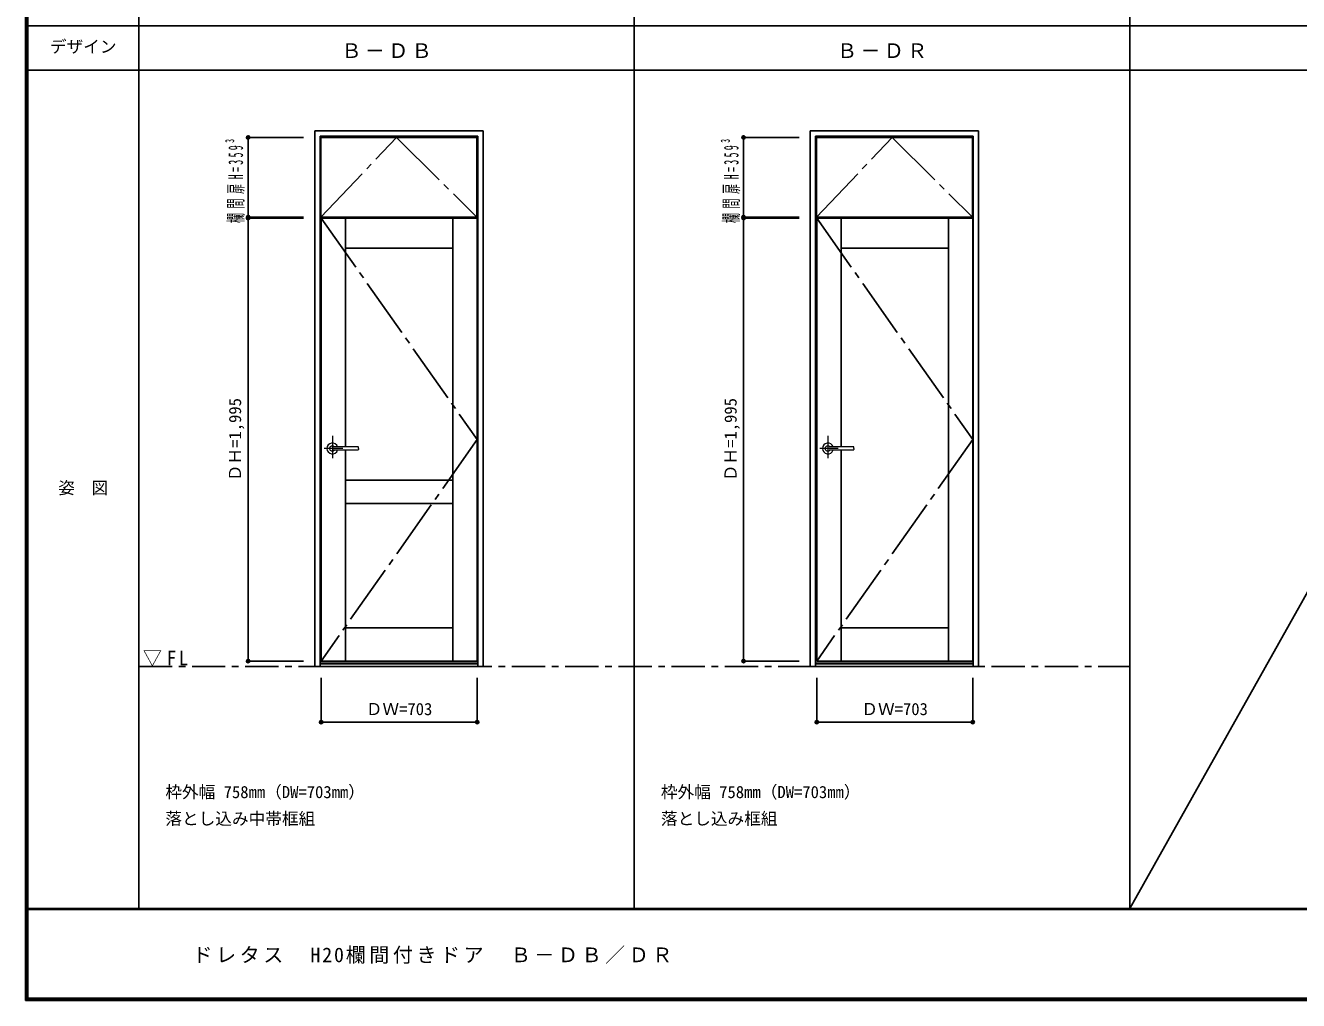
# Model space of a CAD drawing. Units: millimetres, scale not verified. Extents: x -6000 to 5700, y -4307 to 4260.
# Drawn here: x -6000 to -267, y -4205 to 186 of the extents above; entities that cross this region are included whole.
import ezdxf
from ezdxf.enums import TextEntityAlignment as Align

# ---------------------------------------------------------------- set-up
doc = ezdxf.new("R2010")
doc.units = ezdxf.units.MM
doc.header["$LTSCALE"] = 30
doc.header["$PDMODE"] = 32
doc.header["$PDSIZE"] = 15
doc.linetypes.add('CHAIN1', pattern=[8, 5, -1, 1, -1])
doc.linetypes.add('CHAIN2', pattern=[12, 9, -1, 1, -1])
for name, color, linetype in [('0-1_通り芯', 7, 'CHAIN1'), ('0-2_扉', 7, 'Continuous'), ('0-4_枠', 3, 'Continuous'), ('0-7', 7, 'CHAIN2'), ('0-A_文字', 7, 'Continuous'), ('0-B_寸法', 7, 'Continuous'), ('F-1_枠', 6, 'Continuous'), ('F-A_文字', 7, 'Continuous')]:
    doc.layers.add(name, color=color, linetype=linetype)
doc.layers.add('0-5_レバー', color=7, linetype='Continuous', lineweight=18)
doc.styles.add('ＭＳ ゴシック', font='')
doc.styles.get('ＭＳ ゴシック').set_extended_font_data('MS Gothic')

msp = doc.modelspace()

# ---------------------------------------------------------------- linework, layer by layer
at = {"layer": '0-1_通り芯'}
msp.add_line((-5490, -2701.25), (-1026.8, -2701.25), dxfattribs=at)
at = {"layer": '0-2_扉', "color": 3}
for p, q in [((-4669.9, -318.25), (-3966.9, -318.25)), ((-4669.9, -677.25), (-4669.9, -318.25)), ((-3966.9, -677.25), (-3966.9, -318.25)), ((-2438.3, -677.25), (-2438.3, -318.25)), ((-2438.3, -318.25), (-1735.3, -318.25)), ((-4669.9, -677.25), (-3966.9, -677.25))]:
    msp.add_line(p, q, dxfattribs=at)
at = {"layer": '0-2_扉'}
for p, q in [((-4668.4, -2676.25), (-4668.4, -681.25)), ((-4668.4, -681.25), (-3965.4, -681.25)), ((-4558.4, -1711.75), (-4558.4, -681.25)), ((-4075.4, -2676.25), (-4075.4, -681.25)), ((-2436.8, -681.25), (-1733.8, -681.25)), ((-2436.8, -2676.25), (-2436.8, -681.25)), ((-2326.8, -1711.75), (-2326.8, -681.25)), ((-1843.8, -2676.25), (-1843.8, -681.25)), ((-1733.8, -2676.25), (-1733.8, -681.25)), ((-4558.4, -816.25), (-4075.4, -816.25)), ((-2326.8, -816.25), (-1843.8, -816.25)), ((-4558.4, -2676.25), (-4558.4, -1725.75)), ((-2326.8, -2676.25), (-2326.8, -1725.75)), ((-4558.4, -1966.25), (-4075.4, -1966.25)), ((-4558.4, -2526.25), (-4075.4, -2526.25)), ((-2326.8, -2526.25), (-1843.8, -2526.25)), ((-2436.8, -2676.25), (-1733.8, -2676.25))]:
    msp.add_line(p, q, dxfattribs=at)
at = {"layer": '0-2_扉', "color": 3}
msp.add_lwpolyline([(-2438.3, -677.25), (-1735.3, -677.25), (-1735.3, -318.25)], dxfattribs=at)
at = {"layer": '0-2_扉'}
for points in [[(-4668.4, -2676.25), (-3965.4, -2676.25), (-3965.4, -681.25)], [(-4369.4, -1861.25), (-4558.4, -1861.25), (-4075.4, -1861.25)]]:
    msp.add_lwpolyline(points, dxfattribs=at)
at = {"layer": '0-4_枠'}
for p, q in [((-4697.4, -289.25), (-3939.4, -289.25)), ((-4697.4, -2701.25), (-4697.4, -289.25)), ((-4673.4, -313.25), (-3963.4, -313.25)), ((-4673.4, -2701.25), (-4673.4, -313.25)), ((-3963.4, -2701.25), (-3963.4, -313.25)), ((-3939.4, -2701.25), (-3939.4, -289.25)), ((-2465.8, -2701.25), (-2465.8, -289.25)), ((-2465.8, -289.25), (-1707.8, -289.25)), ((-2441.8, -2701.25), (-2441.8, -313.25)), ((-2441.8, -313.25), (-1731.8, -313.25)), ((-1731.8, -2701.25), (-1731.8, -313.25)), ((-1707.8, -2701.25), (-1707.8, -289.25)), ((-4673.4, -2686.25), (-3963.4, -2686.25)), ((-4673.4, -2689.25), (-3963.4, -2689.25)), ((-2441.8, -2686.25), (-1731.8, -2686.25)), ((-2441.8, -2689.25), (-1731.8, -2689.25)), ((-4697.4, -2701.25), (-3939.4, -2701.25)), ((-2465.8, -2701.25), (-1707.8, -2701.25))]:
    msp.add_line(p, q, dxfattribs=at)
at = {"layer": '0-5_レバー', "color": 4, "linetype": 'CHAIN1'}
for p, q in [((-4617.9, -1662.29), (-4617.9, -1762.14)), ((-2386.3, -1662.29), (-2386.3, -1762.14)), ((-4571.1, -1718.75), (-4654.12, -1718.75)), ((-2339.5, -1718.75), (-2422.52, -1718.75))]:
    msp.add_line(p, q, dxfattribs=at)
at = {"layer": '0-5_レバー'}
for p, q in [((-4500.9, -1718.75), (-4500.9, -1713.26)), ((-4500.9, -1718.75), (-4500.9, -1724.25)), ((-2399.05, -1716.6), (-2399.3, -1718.75)), ((-2399.3, -1718.75), (-2399.05, -1720.9)), ((-2398.31, -1714.54), (-2399.05, -1716.6)), ((-2397.11, -1712.64), (-2398.31, -1714.54)), ((-2395.49, -1710.97), (-2397.11, -1712.64)), ((-2393.52, -1709.6), (-2395.49, -1710.97)), ((-2391.28, -1708.59), (-2393.52, -1709.6)), ((-2388.84, -1707.96), (-2391.28, -1708.59)), ((-2386.3, -1707.75), (-2388.84, -1707.96)), ((-2383.76, -1707.96), (-2386.3, -1707.75)), ((-2381.33, -1708.59), (-2383.76, -1707.96)), ((-2381.43, -1711.76), (-2381.43, -1711.77)), ((-2380.97, -1711.76), (-2381.43, -1711.76)), ((-2379.08, -1709.6), (-2381.33, -1708.59)), ((-2379.87, -1711.76), (-2380.97, -1711.76)), ((-2378.35, -1711.76), (-2379.87, -1711.76)), ((-2377.11, -1710.97), (-2379.08, -1709.6)), ((-2376.81, -1711.76), (-2378.35, -1711.76)), ((-2376.35, -1711.76), (-2377.11, -1710.97)), ((-2375.32, -1711.76), (-2376.81, -1711.76)), ((-2372.91, -1711.76), (-2375.32, -1711.76)), ((-2370.9, -1711.75), (-2372.91, -1711.76)), ((-2369.05, -1711.75), (-2370.9, -1711.75)), ((-2367.05, -1711.75), (-2369.05, -1711.75)), ((-2363.3, -1711.75), (-2367.05, -1711.75)), ((-2359.1, -1711.75), (-2363.3, -1711.75)), ((-2354.44, -1711.75), (-2359.1, -1711.75)), ((-2349.65, -1711.75), (-2354.44, -1711.75)), ((-2344.41, -1711.75), (-2349.65, -1711.75)), ((-2338.64, -1711.75), (-2344.41, -1711.75)), ((-2332.34, -1711.75), (-2338.64, -1711.75)), ((-2325.52, -1711.75), (-2332.34, -1711.75)), ((-2317.71, -1711.75), (-2325.52, -1711.75)), ((-2309.3, -1711.75), (-2317.71, -1711.75)), ((-2300.31, -1711.75), (-2309.3, -1711.75)), ((-2290.71, -1711.75), (-2300.31, -1711.75)), ((-2280.53, -1711.75), (-2290.71, -1711.75)), ((-2270.8, -1711.75), (-2280.53, -1711.75)), ((-2279.88, -1711.75), (-2280.28, -1711.75)), ((-2270.8, -1711.75), (-2279.88, -1711.75)), ((-2269.3, -1718.75), (-2269.3, -1713.26)), ((-2269.3, -1718.75), (-2269.3, -1724.25)), ((-2399.05, -1720.9), (-2398.31, -1722.96)), ((-2398.31, -1722.96), (-2397.11, -1724.86)), ((-2397.11, -1724.86), (-2395.49, -1726.53)), ((-2395.49, -1726.53), (-2393.52, -1727.9)), ((-2393.52, -1727.9), (-2391.28, -1728.91)), ((-2391.28, -1728.91), (-2388.84, -1729.54)), ((-2388.84, -1729.54), (-2386.3, -1729.75)), ((-2386.3, -1729.75), (-2383.76, -1729.54)), ((-2383.76, -1729.54), (-2381.33, -1728.91)), ((-2381.33, -1728.91), (-2379.08, -1727.9)), ((-2381.28, -1725.74), (-2381.15, -1725.74)), ((-2381.15, -1725.74), (-2380.71, -1725.74)), ((-2380.71, -1725.74), (-2379.99, -1725.74)), ((-2379.99, -1725.74), (-2378.97, -1725.74)), ((-2379.08, -1727.9), (-2377.11, -1726.53)), ((-2378.97, -1725.74), (-2377.71, -1725.74)), ((-2377.71, -1725.74), (-2376.36, -1725.74)), ((-2377.11, -1726.53), (-2376.35, -1725.74)), ((-2376.36, -1725.74), (-2373.5, -1725.74)), ((-2373.5, -1725.74), (-2370.52, -1725.75)), ((-2370.52, -1725.75), (-2367.5, -1725.75)), ((-2367.5, -1725.75), (-2364.46, -1725.75)), ((-2364.46, -1725.75), (-2361.4, -1725.75)), ((-2361.4, -1725.75), (-2358.31, -1725.75)), ((-2358.31, -1725.75), (-2354.31, -1725.75)), ((-2354.31, -1725.75), (-2349.9, -1725.75)), ((-2349.9, -1725.75), (-2344.93, -1725.75)), ((-2344.93, -1725.75), (-2339.4, -1725.75)), ((-2339.4, -1725.75), (-2333.31, -1725.75)), ((-2333.31, -1725.75), (-2326.66, -1725.75)), ((-2326.66, -1725.75), (-2319.45, -1725.75)), ((-2319.45, -1725.75), (-2310.86, -1725.75)), ((-2310.86, -1725.75), (-2301.6, -1725.75)), ((-2301.6, -1725.75), (-2291.67, -1725.75)), ((-2291.67, -1725.75), (-2281.05, -1725.75)), ((-2281.05, -1725.75), (-2270.8, -1725.75))]:
    msp.add_line(p, q, dxfattribs=at)
for points in [[(-4607.95, -1711.76), (-4608.71, -1710.97), (-4610.68, -1709.6), (-4612.93, -1708.59), (-4615.36, -1707.96), (-4617.9, -1707.75), (-4620.44, -1707.96), (-4622.88, -1708.59), (-4625.12, -1709.6), (-4627.09, -1710.97), (-4628.71, -1712.64), (-4629.91, -1714.54), (-4630.65, -1716.6), (-4630.9, -1718.75), (-4630.65, -1720.9), (-4629.91, -1722.96), (-4628.71, -1724.86), (-4627.09, -1726.53), (-4625.12, -1727.9), (-4622.88, -1728.91), (-4620.44, -1729.54), (-4617.9, -1729.75), (-4615.36, -1729.54), (-4612.93, -1728.91), (-4610.68, -1727.9), (-4608.71, -1726.53), (-4607.95, -1725.74)], [(-4502.4, -1711.75), (-4512.13, -1711.75), (-4522.31, -1711.75), (-4531.91, -1711.75), (-4540.9, -1711.75), (-4549.31, -1711.75), (-4557.12, -1711.75), (-4563.94, -1711.75), (-4570.24, -1711.75), (-4576.01, -1711.75), (-4581.25, -1711.75), (-4586.04, -1711.75), (-4590.7, -1711.75), (-4594.9, -1711.75), (-4598.65, -1711.75), (-4600.65, -1711.75), (-4602.5, -1711.75), (-4604.51, -1711.76), (-4606.92, -1711.76), (-4608.41, -1711.76), (-4609.95, -1711.76), (-4611.47, -1711.76), (-4612.57, -1711.76), (-4613.03, -1711.76), (-4613.03, -1711.77)], [(-4502.4, -1711.75), (-4511.48, -1711.75), (-4511.88, -1711.75)], [(-4612.88, -1725.74), (-4612.75, -1725.74), (-4612.31, -1725.74), (-4611.59, -1725.74), (-4610.57, -1725.74), (-4609.31, -1725.74), (-4607.96, -1725.74), (-4605.1, -1725.74), (-4602.12, -1725.75), (-4599.1, -1725.75), (-4596.06, -1725.75), (-4593, -1725.75), (-4589.91, -1725.75), (-4585.91, -1725.75), (-4581.5, -1725.75), (-4576.53, -1725.75), (-4571, -1725.75), (-4564.91, -1725.75), (-4558.26, -1725.75), (-4551.05, -1725.75), (-4542.46, -1725.75), (-4533.2, -1725.75), (-4523.27, -1725.75), (-4512.65, -1725.75), (-4502.4, -1725.75)]]:
    msp.add_lwpolyline(points, dxfattribs=at)
for centre, radius, start, end in [((-4617.9, -1718.75), 24.55, 16.59952, 343.36736), ((-4502.4, -1713.25), 1.5, 0.00847, 89.9163), ((-4502.4, -1713.25), 1.5, 360, 90.17419), ((-2386.3, -1718.75), 24.55, 16.59952, 343.36736), ((-2270.8, -1713.25), 1.5, 360, 90.17419), ((-2270.8, -1713.25), 1.5, 0.00847, 89.9163), ((-4502.4, -1724.25), 1.5, 270.16419, 0), ((-4502.4, -1724.25), 1.5, 269.91059, 359.99153), ((-2270.8, -1724.25), 1.5, 269.91059, 359.99153), ((-2270.8, -1724.25), 1.5, 270.16419, 0)]:
    msp.add_arc(centre, radius, start, end, dxfattribs=at)
at = {"layer": '0-7'}
for p, q in [((-4669.9, -677.25), (-4328.4, -318.25)), ((-4328.4, -318.25), (-3966.9, -677.25)), ((-2436.8, -681.25), (-1733.8, -1678.75)), ((-1733.8, -1678.75), (-2436.8, -2676.25))]:
    msp.add_line(p, q, dxfattribs=at)
for points in [[(-2438.3, -677.25), (-2096.8, -318.25), (-1735.3, -677.25)], [(-4668.4, -681.25), (-3965.4, -1678.75), (-4668.4, -2676.25)]]:
    msp.add_lwpolyline(points, dxfattribs=at)
at = {"layer": '0-B_寸法', "color": 4}
for p, q in [((-4997.4, -318.25), (-4747.4, -318.25)), ((-4997.4, -677.25), (-4997.4, -318.25)), ((-2765.8, -677.25), (-2765.8, -318.25)), ((-2765.8, -318.25), (-2515.8, -318.25)), ((-4997.4, -677.25), (-4747.4, -677.25)), ((-4997.4, -681.25), (-4997.4, -2676.25)), ((-4997.4, -681.25), (-4747.4, -681.25)), ((-2765.8, -677.25), (-2515.8, -677.25)), ((-2765.8, -681.25), (-2515.8, -681.25)), ((-2765.8, -681.25), (-2765.8, -2676.25)), ((-4997.4, -2676.25), (-4747.4, -2676.25)), ((-2765.8, -2676.25), (-2515.8, -2676.25)), ((-4668.4, -2951.25), (-4668.4, -2751.25)), ((-2436.8, -2951.25), (-2436.8, -2751.25)), ((-1733.8, -2951.25), (-1733.8, -2751.25)), ((-2436.8, -2951.25), (-1733.8, -2951.25))]:
    msp.add_line(p, q, dxfattribs=at)
msp.add_lwpolyline([(-4668.4, -2951.25), (-3965.4, -2951.25), (-3965.4, -2751.25)], dxfattribs=at)
at = {"layer": '0-B_寸法'}
for p in [(-4997.4, -318.25), (-2765.8, -318.25), (-4997.4, -677.25), (-4997.4, -681.25), (-2765.8, -677.25), (-2765.8, -681.25), (-4997.4, -2676.25), (-2765.8, -2676.25), (-4668.4, -2951.25), (-3965.4, -2951.25), (-2436.8, -2951.25), (-1733.8, -2951.25)]:
    msp.add_point(p, dxfattribs=at)
at = {"layer": 'F-1_枠'}
for p, q in [((-6000, 4175), (-6000, -4205)), ((-5995, 4175), (-5995, -4205)), ((-5990, 4175), (-5990, -4205)), ((-5490, 4175), (-5490, -3790)), ((-3258.4, 4175), (-3258.4, -3790)), ((-1026.8, 4175), (-1026.8, -3790)), ((-6000, 184.5), (5700, 184.5)), ((-6000, -15.5), (5700, -15.5)), ((5700, -3790), (-6000, -3790)), ((5700, -3795), (-6000, -3795)), ((5700, -4195), (-6000, -4195)), ((5700, -4200), (-6000, -4200)), ((5700, -4205), (-6000, -4205))]:
    msp.add_line(p, q, dxfattribs=at)
at = {"layer": 'F-A_文字'}
msp.add_line((-1026.8, -3790), (1204.8, 184.5), dxfattribs=at)

# ---------------------------------------------------------------- texts
at = {"layer": '0-A_文字', "style": 'ＭＳ ゴシック'}
for s, p in [('枠外幅 758mm（DW=703mm）', (-5370, -3310)), ('枠外幅 758mm（DW=703mm）', (-3138.4, -3310)), ('落とし込み中帯框組', (-5370, -3430)), ('落とし込み框組', (-3138.4, -3430))]:
    msp.add_text(s, height=54.99, dxfattribs=at).set_placement(p, align=Align.BOTTOM_LEFT)
at = {"layer": '0-A_文字', "char_height": 65.98, "attachment_point": 7, "style": 'ＭＳ ゴシック'}
for s, insert in [('\\T1.17;Ｂ－ＤＢ', (-4576.7, 39.5)), ('\\T1.17;Ｂ－ＤＲ', (-2345.1, 39.5)), ('\\T1.26;\\W0.95;▽FL', (-5471.25, -2701.25))]:
    msp.add_mtext(s, dxfattribs=dict(at, insert=insert))
at = {"layer": '0-B_寸法', "style": 'ＭＳ ゴシック'}
for p in [(-5012.4, -1866.25), (-2780.8, -1866.25)]:
    msp.add_text('ＤＨ=1,995', height=54.99, rotation=90, dxfattribs=at).set_placement(p, align=Align.BOTTOM_LEFT)
for p in [(-4467.4, -2936.25), (-2235.8, -2936.25)]:
    msp.add_text('ＤＷ=703', height=54.99, dxfattribs=at).set_placement(p, align=Align.BOTTOM_LEFT)
at = {"layer": '0-B_寸法', "char_height": 65.98, "attachment_point": 7, "rotation": 90, "style": 'ＭＳ ゴシック'}
for insert in [(-5012.4, -704), (-2780.8, -704)]:
    msp.add_mtext('\\T1.46;\\W0.5;欄間扉H=359³', dxfattribs=dict(at, insert=insert))
at = {"layer": 'F-A_文字', "style": 'ＭＳ ゴシック'}
for s, p in [('デザイン', (-5890, 47)), ('姿\u3000図', (-5852.5, -1940.25))]:
    msp.add_text(s, height=54.99, dxfattribs=at).set_placement(p, align=Align.BOTTOM_LEFT)
at = {"layer": 'F-A_文字', "insert": (-5247.55, -4040), "char_height": 65.98, "attachment_point": 7, "style": 'ＭＳ ゴシック'}
msp.add_mtext('\\T1.18;ドレタス\u3000H20欄間付きドア\u3000Ｂ－ＤＢ／ＤＲ', dxfattribs=at)

doc.saveas('drawing.dxf')
